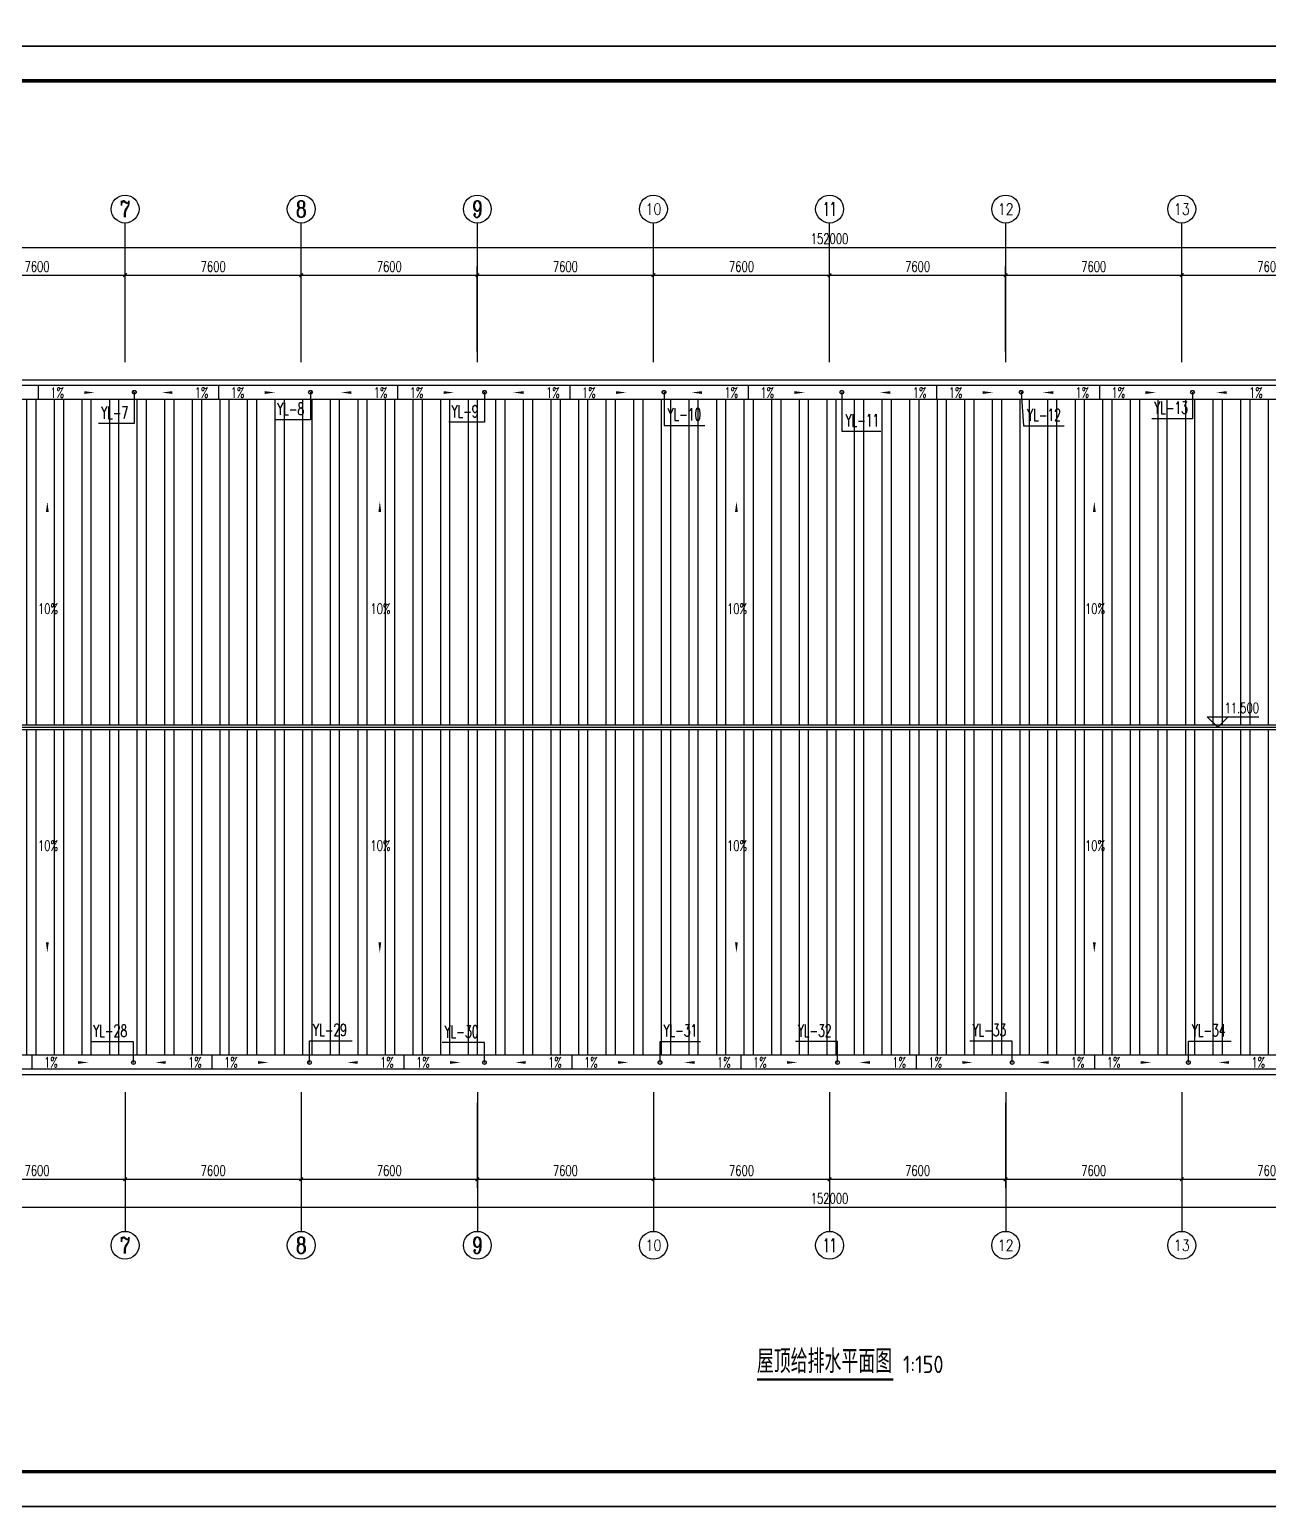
# Model space of a CAD drawing. Extents: x 54907 to 703237, y -798661 to -546661.
# Drawn here: x 346064 to 399530, y -735661 to -671949 of the extents above; entities that cross this region are included whole.
import ezdxf
from ezdxf.enums import TextEntityAlignment as Align

# ---------------------------------------------------------------- set-up
doc = ezdxf.new("R2010")
doc.units = 0
doc.header["$LTSCALE"] = 1000
doc.header["$MEASUREMENT"] = 0
for name, color, linetype in [('AXIS', 3, 'Continuous'), ('AXIS_TEXT', 7, 'Continuous'), ('DIM_ELEV', 3, 'Continuous'), ('DIM_SYMB', 3, 'Continuous'), ('DIM_雨水', 3, 'Continuous'), ('PUB_TITLE', 4, 'Continuous'), ('VPIPE-雨水', 4, 'Continuous')]:
    doc.layers.add(name, color=color, linetype=linetype)
doc.layers.add('yichutu', color=7, linetype='Continuous', true_color=0xffffff, plot=False)
doc.styles.add('_TCH_AXIS', font='COMPLEX', dxfattribs={"bigfont": 'GBCBIG'})
doc.styles.add('_TCH_DIM', font='SIMPLEX', dxfattribs={"bigfont": 'GBCBIG'})
doc.styles.add('_TCH_DIM_T3', font='SIMPLEX', dxfattribs={"width": 0.705882, "bigfont": 'GBCBIG'})
doc.styles.add('_TWT_SERIAL', font='COMPLEX', dxfattribs={"width": 0.8, "height": 3.5, "bigfont": 'HZTXT'})
doc.styles.add('COMPLEX', font='COMPLEX')
doc.styles.get("Standard").update_dxf_attribs({"font": 'gbenor.shx', "bigfont": 'gbcbig.shx'})
doc.dimstyles.new('_TCH_ARCH&&150', dxfattribs={"dimtxt": 446.25, "dimasz": 150, "dimexe": 375, "dimexo": 450, "dimgap": 150, "dimtad": 1, "dimdec": 0, "dimzin": 0, "dimdsep": 46, "dimtxsty": '_TCH_DIM_T3', "dimblk": 'ARCHTICK', "dimcen": 0.09, "dimclrt": 7, "dimazin": 2, "dimtfac": 1, "dimtdec": 0, "dimtix": 1, "dimtmove": 2, "dimatfit": 3, "dimldrblk": 'ARCHTICK', "dimfxl": 0, "dimtolj": 1, "dimtzin": 0, "dimarcsym": 0})
pattern_1 = [(90, (78060.8, -610043.7), (-1190.625, 1e-13), []), (90, (78457.7, -609646.8), (-1190.625, 1e-13), [])]

# ---------------------------------------------------------------- blocks, each defined once
blk = doc.blocks.new('yct-1337-420-200550-63000-150-2010.0')
at = {"layer": 'yichutu', "color": 7, "true_color": 0xffffff}
blk.add_lwpolyline([(0, 0), (0, 63000), (200550, 63000), (200550, 0)], close=True, dxfattribs=at)
blk = doc.blocks.new('_ArchTick')
at = {"color": 0, "linetype": 'ByBlock', "const_width": 0.4}
blk.add_lwpolyline([(-0.5, -0.5), (0.5, 0.5)], dxfattribs=at)
blk = doc.blocks.new('*D105')
at = {"layer": 'AXIS', "color": 0, "lineweight": -2}
for p, q in [((342589, -685845), (342589, -682170)), ((350189, -685845), (350189, -682170)), ((342589, -682545), (350189, -682545))]:
    blk.add_line(p, q, dxfattribs=at)
at = {"layer": 'Defpoints', "color": 0}
for p in [(350189, -682545), (342589, -686295), (350189, -686295)]:
    blk.add_point(p, dxfattribs=at)
at = {"layer": 'AXIS', "color": 0, "lineweight": -2, "xscale": 150, "yscale": 150, "zscale": 150, "rotation": 180}
blk.add_blockref('_ArchTick', (342589, -682545), dxfattribs=at)
at = {"layer": 'AXIS', "color": 0, "lineweight": -2, "xscale": 150, "yscale": 150, "zscale": 150}
blk.add_blockref('_ArchTick', (350189, -682545), dxfattribs=at)
at = {"layer": 'AXIS', "color": 7, "insert": (346389, -682172), "char_height": 446.2, "attachment_point": 5, "style": '_TCH_DIM_T3'}
blk.add_mtext('\\A1;7600', dxfattribs=at)
blk = doc.blocks.new('*D106')
at = {"layer": 'AXIS', "color": 0, "lineweight": -2}
for p, q in [((350189, -685845), (350189, -682170)), ((357789, -685845), (357789, -682170)), ((350189, -682545), (357789, -682545))]:
    blk.add_line(p, q, dxfattribs=at)
at = {"layer": 'Defpoints', "color": 0}
for p in [(357789, -682545), (350189, -686295), (357789, -686295)]:
    blk.add_point(p, dxfattribs=at)
at = {"layer": 'AXIS', "color": 0, "lineweight": -2, "xscale": 150, "yscale": 150, "zscale": 150, "rotation": 180}
blk.add_blockref('_ArchTick', (350189, -682545), dxfattribs=at)
at = {"layer": 'AXIS', "color": 0, "lineweight": -2, "xscale": 150, "yscale": 150, "zscale": 150}
blk.add_blockref('_ArchTick', (357789, -682545), dxfattribs=at)
at = {"layer": 'AXIS', "color": 7, "insert": (353989, -682172), "char_height": 446.2, "attachment_point": 5, "style": '_TCH_DIM_T3'}
blk.add_mtext('\\A1;7600', dxfattribs=at)
blk = doc.blocks.new('*D107')
at = {"layer": 'AXIS', "color": 0, "lineweight": -2}
for p, q in [((357789, -685845), (357789, -682170)), ((365389, -685845), (365389, -682170)), ((357789, -682545), (365389, -682545))]:
    blk.add_line(p, q, dxfattribs=at)
at = {"layer": 'Defpoints', "color": 0}
for p in [(365389, -682545), (357789, -686295), (365389, -686295)]:
    blk.add_point(p, dxfattribs=at)
at = {"layer": 'AXIS', "color": 0, "lineweight": -2, "xscale": 150, "yscale": 150, "zscale": 150, "rotation": 180}
blk.add_blockref('_ArchTick', (357789, -682545), dxfattribs=at)
at = {"layer": 'AXIS', "color": 0, "lineweight": -2, "xscale": 150, "yscale": 150, "zscale": 150}
blk.add_blockref('_ArchTick', (365389, -682545), dxfattribs=at)
at = {"layer": 'AXIS', "color": 7, "insert": (361589, -682172), "char_height": 446.2, "attachment_point": 5, "style": '_TCH_DIM_T3'}
blk.add_mtext('\\A1;7600', dxfattribs=at)
blk = doc.blocks.new('*D108')
at = {"layer": 'AXIS', "color": 0, "lineweight": -2}
for p, q in [((365389, -685845), (365389, -682170)), ((372989, -685845), (372989, -682170)), ((365389, -682545), (372989, -682545))]:
    blk.add_line(p, q, dxfattribs=at)
at = {"layer": 'Defpoints', "color": 0}
for p in [(372989, -682545), (365389, -686295), (372989, -686295)]:
    blk.add_point(p, dxfattribs=at)
at = {"layer": 'AXIS', "color": 0, "lineweight": -2, "xscale": 150, "yscale": 150, "zscale": 150, "rotation": 180}
blk.add_blockref('_ArchTick', (365389, -682545), dxfattribs=at)
at = {"layer": 'AXIS', "color": 0, "lineweight": -2, "xscale": 150, "yscale": 150, "zscale": 150}
blk.add_blockref('_ArchTick', (372989, -682545), dxfattribs=at)
at = {"layer": 'AXIS', "color": 7, "insert": (369189, -682172), "char_height": 446.2, "attachment_point": 5, "style": '_TCH_DIM_T3'}
blk.add_mtext('\\A1;7600', dxfattribs=at)
blk = doc.blocks.new('*D109')
at = {"layer": 'AXIS', "color": 0, "lineweight": -2}
for p, q in [((372989, -685845), (372989, -682170)), ((380589, -685845), (380589, -682170)), ((372989, -682545), (380589, -682545))]:
    blk.add_line(p, q, dxfattribs=at)
at = {"layer": 'Defpoints', "color": 0}
for p in [(380589, -682545), (372989, -686295), (380589, -686295)]:
    blk.add_point(p, dxfattribs=at)
at = {"layer": 'AXIS', "color": 0, "lineweight": -2, "xscale": 150, "yscale": 150, "zscale": 150, "rotation": 180}
blk.add_blockref('_ArchTick', (372989, -682545), dxfattribs=at)
at = {"layer": 'AXIS', "color": 0, "lineweight": -2, "xscale": 150, "yscale": 150, "zscale": 150}
blk.add_blockref('_ArchTick', (380589, -682545), dxfattribs=at)
at = {"layer": 'AXIS', "color": 7, "insert": (376789, -682172), "char_height": 446.2, "attachment_point": 5, "style": '_TCH_DIM_T3'}
blk.add_mtext('\\A1;7600', dxfattribs=at)
blk = doc.blocks.new('*D110')
at = {"layer": 'AXIS', "color": 0, "lineweight": -2}
for p, q in [((380589, -685845), (380589, -682170)), ((388189, -685845), (388189, -682170)), ((380589, -682545), (388189, -682545))]:
    blk.add_line(p, q, dxfattribs=at)
at = {"layer": 'Defpoints', "color": 0}
for p in [(388189, -682545), (380589, -686295), (388189, -686295)]:
    blk.add_point(p, dxfattribs=at)
at = {"layer": 'AXIS', "color": 0, "lineweight": -2, "xscale": 150, "yscale": 150, "zscale": 150, "rotation": 180}
blk.add_blockref('_ArchTick', (380589, -682545), dxfattribs=at)
at = {"layer": 'AXIS', "color": 0, "lineweight": -2, "xscale": 150, "yscale": 150, "zscale": 150}
blk.add_blockref('_ArchTick', (388189, -682545), dxfattribs=at)
at = {"layer": 'AXIS', "color": 7, "insert": (384389, -682172), "char_height": 446.2, "attachment_point": 5, "style": '_TCH_DIM_T3'}
blk.add_mtext('\\A1;7600', dxfattribs=at)
blk = doc.blocks.new('*D111')
at = {"layer": 'AXIS', "color": 0, "lineweight": -2}
for p, q in [((388189, -685845), (388189, -682170)), ((395789, -685845), (395789, -682170)), ((388189, -682545), (395789, -682545))]:
    blk.add_line(p, q, dxfattribs=at)
at = {"layer": 'Defpoints', "color": 0}
for p in [(395789, -682545), (388189, -686295), (395789, -686295)]:
    blk.add_point(p, dxfattribs=at)
at = {"layer": 'AXIS', "color": 0, "lineweight": -2, "xscale": 150, "yscale": 150, "zscale": 150, "rotation": 180}
blk.add_blockref('_ArchTick', (388189, -682545), dxfattribs=at)
at = {"layer": 'AXIS', "color": 0, "lineweight": -2, "xscale": 150, "yscale": 150, "zscale": 150}
blk.add_blockref('_ArchTick', (395789, -682545), dxfattribs=at)
at = {"layer": 'AXIS', "color": 7, "insert": (391989, -682172), "char_height": 446.2, "attachment_point": 5, "style": '_TCH_DIM_T3'}
blk.add_mtext('\\A1;7600', dxfattribs=at)
blk = doc.blocks.new('*D112')
at = {"layer": 'AXIS', "color": 0, "lineweight": -2}
for p, q in [((395789, -685845), (395789, -682170)), ((403389, -685845), (403389, -682170)), ((395789, -682545), (403389, -682545))]:
    blk.add_line(p, q, dxfattribs=at)
at = {"layer": 'Defpoints', "color": 0}
for p in [(403389, -682545), (395789, -686295), (403389, -686295)]:
    blk.add_point(p, dxfattribs=at)
at = {"layer": 'AXIS', "color": 0, "lineweight": -2, "xscale": 150, "yscale": 150, "zscale": 150, "rotation": 180}
blk.add_blockref('_ArchTick', (395789, -682545), dxfattribs=at)
at = {"layer": 'AXIS', "color": 0, "lineweight": -2, "xscale": 150, "yscale": 150, "zscale": 150}
blk.add_blockref('_ArchTick', (403389, -682545), dxfattribs=at)
at = {"layer": 'AXIS', "color": 7, "insert": (399589, -682172), "char_height": 446.2, "attachment_point": 5, "style": '_TCH_DIM_T3'}
blk.add_mtext('\\A1;7600', dxfattribs=at)
blk = doc.blocks.new('*D120')
at = {"layer": 'AXIS', "color": 0, "lineweight": -2}
for p, q in [((304589, -685845), (304589, -680970)), ((456589, -685845), (456589, -680970)), ((304589, -681345), (456589, -681345))]:
    blk.add_line(p, q, dxfattribs=at)
at = {"layer": 'Defpoints', "color": 0}
for p in [(456589, -681345), (304589, -686295), (456589, -686295)]:
    blk.add_point(p, dxfattribs=at)
at = {"layer": 'AXIS', "color": 0, "lineweight": -2, "xscale": 150, "yscale": 150, "zscale": 150, "rotation": 180}
blk.add_blockref('_ArchTick', (304589, -681345), dxfattribs=at)
at = {"layer": 'AXIS', "color": 0, "lineweight": -2, "xscale": 150, "yscale": 150, "zscale": 150}
blk.add_blockref('_ArchTick', (456589, -681345), dxfattribs=at)
at = {"layer": 'AXIS', "color": 7, "insert": (380589, -680972), "char_height": 446.2, "attachment_point": 5, "style": '_TCH_DIM_T3'}
blk.add_mtext('\\A1;152000', dxfattribs=at)
blk = doc.blocks.new('*D126')
at = {"layer": 'AXIS', "color": 0, "lineweight": -2}
for p, q in [((342589, -718245), (342589, -721920)), ((350189, -718245), (350189, -721920)), ((342589, -721545), (350189, -721545))]:
    blk.add_line(p, q, dxfattribs=at)
at = {"layer": 'Defpoints', "color": 0}
for p in [(342589, -717795), (350189, -717795), (350189, -721545)]:
    blk.add_point(p, dxfattribs=at)
at = {"layer": 'AXIS', "color": 0, "lineweight": -2, "xscale": 150, "yscale": 150, "zscale": 150, "rotation": 180}
blk.add_blockref('_ArchTick', (342589, -721545), dxfattribs=at)
at = {"layer": 'AXIS', "color": 0, "lineweight": -2, "xscale": 150, "yscale": 150, "zscale": 150}
blk.add_blockref('_ArchTick', (350189, -721545), dxfattribs=at)
at = {"layer": 'AXIS', "color": 7, "insert": (346389, -721172), "char_height": 446.2, "attachment_point": 5, "style": '_TCH_DIM_T3'}
blk.add_mtext('\\A1;7600', dxfattribs=at)
blk = doc.blocks.new('*D127')
at = {"layer": 'AXIS', "color": 0, "lineweight": -2}
for p, q in [((350189, -718245), (350189, -721920)), ((357789, -718245), (357789, -721920)), ((350189, -721545), (357789, -721545))]:
    blk.add_line(p, q, dxfattribs=at)
at = {"layer": 'Defpoints', "color": 0}
for p in [(350189, -717795), (357789, -717795), (357789, -721545)]:
    blk.add_point(p, dxfattribs=at)
at = {"layer": 'AXIS', "color": 0, "lineweight": -2, "xscale": 150, "yscale": 150, "zscale": 150, "rotation": 180}
blk.add_blockref('_ArchTick', (350189, -721545), dxfattribs=at)
at = {"layer": 'AXIS', "color": 0, "lineweight": -2, "xscale": 150, "yscale": 150, "zscale": 150}
blk.add_blockref('_ArchTick', (357789, -721545), dxfattribs=at)
at = {"layer": 'AXIS', "color": 7, "insert": (353989, -721172), "char_height": 446.2, "attachment_point": 5, "style": '_TCH_DIM_T3'}
blk.add_mtext('\\A1;7600', dxfattribs=at)
blk = doc.blocks.new('*D128')
at = {"layer": 'AXIS', "color": 0, "lineweight": -2}
for p, q in [((357789, -718245), (357789, -721920)), ((365389, -718245), (365389, -721920)), ((357789, -721545), (365389, -721545))]:
    blk.add_line(p, q, dxfattribs=at)
at = {"layer": 'Defpoints', "color": 0}
for p in [(357789, -717795), (365389, -717795), (365389, -721545)]:
    blk.add_point(p, dxfattribs=at)
at = {"layer": 'AXIS', "color": 0, "lineweight": -2, "xscale": 150, "yscale": 150, "zscale": 150, "rotation": 180}
blk.add_blockref('_ArchTick', (357789, -721545), dxfattribs=at)
at = {"layer": 'AXIS', "color": 0, "lineweight": -2, "xscale": 150, "yscale": 150, "zscale": 150}
blk.add_blockref('_ArchTick', (365389, -721545), dxfattribs=at)
at = {"layer": 'AXIS', "color": 7, "insert": (361589, -721172), "char_height": 446.2, "attachment_point": 5, "style": '_TCH_DIM_T3'}
blk.add_mtext('\\A1;7600', dxfattribs=at)
blk = doc.blocks.new('*D129')
at = {"layer": 'AXIS', "color": 0, "lineweight": -2}
for p, q in [((365389, -718245), (365389, -721920)), ((372989, -718245), (372989, -721920)), ((365389, -721545), (372989, -721545))]:
    blk.add_line(p, q, dxfattribs=at)
at = {"layer": 'Defpoints', "color": 0}
for p in [(365389, -717795), (372989, -717795), (372989, -721545)]:
    blk.add_point(p, dxfattribs=at)
at = {"layer": 'AXIS', "color": 0, "lineweight": -2, "xscale": 150, "yscale": 150, "zscale": 150, "rotation": 180}
blk.add_blockref('_ArchTick', (365389, -721545), dxfattribs=at)
at = {"layer": 'AXIS', "color": 0, "lineweight": -2, "xscale": 150, "yscale": 150, "zscale": 150}
blk.add_blockref('_ArchTick', (372989, -721545), dxfattribs=at)
at = {"layer": 'AXIS', "color": 7, "insert": (369189, -721172), "char_height": 446.2, "attachment_point": 5, "style": '_TCH_DIM_T3'}
blk.add_mtext('\\A1;7600', dxfattribs=at)
blk = doc.blocks.new('*D130')
at = {"layer": 'AXIS', "color": 0, "lineweight": -2}
for p, q in [((372989, -718245), (372989, -721920)), ((380589, -718245), (380589, -721920)), ((372989, -721545), (380589, -721545))]:
    blk.add_line(p, q, dxfattribs=at)
at = {"layer": 'Defpoints', "color": 0}
for p in [(372989, -717795), (380589, -717795), (380589, -721545)]:
    blk.add_point(p, dxfattribs=at)
at = {"layer": 'AXIS', "color": 0, "lineweight": -2, "xscale": 150, "yscale": 150, "zscale": 150, "rotation": 180}
blk.add_blockref('_ArchTick', (372989, -721545), dxfattribs=at)
at = {"layer": 'AXIS', "color": 0, "lineweight": -2, "xscale": 150, "yscale": 150, "zscale": 150}
blk.add_blockref('_ArchTick', (380589, -721545), dxfattribs=at)
at = {"layer": 'AXIS', "color": 7, "insert": (376789, -721172), "char_height": 446.2, "attachment_point": 5, "style": '_TCH_DIM_T3'}
blk.add_mtext('\\A1;7600', dxfattribs=at)
blk = doc.blocks.new('*D131')
at = {"layer": 'AXIS', "color": 0, "lineweight": -2}
for p, q in [((380589, -718245), (380589, -721920)), ((388189, -718245), (388189, -721920)), ((380589, -721545), (388189, -721545))]:
    blk.add_line(p, q, dxfattribs=at)
at = {"layer": 'Defpoints', "color": 0}
for p in [(380589, -717795), (388189, -717795), (388189, -721545)]:
    blk.add_point(p, dxfattribs=at)
at = {"layer": 'AXIS', "color": 0, "lineweight": -2, "xscale": 150, "yscale": 150, "zscale": 150, "rotation": 180}
blk.add_blockref('_ArchTick', (380589, -721545), dxfattribs=at)
at = {"layer": 'AXIS', "color": 0, "lineweight": -2, "xscale": 150, "yscale": 150, "zscale": 150}
blk.add_blockref('_ArchTick', (388189, -721545), dxfattribs=at)
at = {"layer": 'AXIS', "color": 7, "insert": (384389, -721172), "char_height": 446.2, "attachment_point": 5, "style": '_TCH_DIM_T3'}
blk.add_mtext('\\A1;7600', dxfattribs=at)
blk = doc.blocks.new('*D132')
at = {"layer": 'AXIS', "color": 0, "lineweight": -2}
for p, q in [((388189, -718245), (388189, -721920)), ((395789, -718245), (395789, -721920)), ((388189, -721545), (395789, -721545))]:
    blk.add_line(p, q, dxfattribs=at)
at = {"layer": 'Defpoints', "color": 0}
for p in [(388189, -717795), (395789, -717795), (395789, -721545)]:
    blk.add_point(p, dxfattribs=at)
at = {"layer": 'AXIS', "color": 0, "lineweight": -2, "xscale": 150, "yscale": 150, "zscale": 150, "rotation": 180}
blk.add_blockref('_ArchTick', (388189, -721545), dxfattribs=at)
at = {"layer": 'AXIS', "color": 0, "lineweight": -2, "xscale": 150, "yscale": 150, "zscale": 150}
blk.add_blockref('_ArchTick', (395789, -721545), dxfattribs=at)
at = {"layer": 'AXIS', "color": 7, "insert": (391989, -721172), "char_height": 446.2, "attachment_point": 5, "style": '_TCH_DIM_T3'}
blk.add_mtext('\\A1;7600', dxfattribs=at)
blk = doc.blocks.new('*D133')
at = {"layer": 'AXIS', "color": 0, "lineweight": -2}
for p, q in [((395789, -718245), (395789, -721920)), ((403389, -718245), (403389, -721920)), ((395789, -721545), (403389, -721545))]:
    blk.add_line(p, q, dxfattribs=at)
at = {"layer": 'Defpoints', "color": 0}
for p in [(395789, -717795), (403389, -717795), (403389, -721545)]:
    blk.add_point(p, dxfattribs=at)
at = {"layer": 'AXIS', "color": 0, "lineweight": -2, "xscale": 150, "yscale": 150, "zscale": 150, "rotation": 180}
blk.add_blockref('_ArchTick', (395789, -721545), dxfattribs=at)
at = {"layer": 'AXIS', "color": 0, "lineweight": -2, "xscale": 150, "yscale": 150, "zscale": 150}
blk.add_blockref('_ArchTick', (403389, -721545), dxfattribs=at)
at = {"layer": 'AXIS', "color": 7, "insert": (399589, -721172), "char_height": 446.2, "attachment_point": 5, "style": '_TCH_DIM_T3'}
blk.add_mtext('\\A1;7600', dxfattribs=at)
blk = doc.blocks.new('*D141')
at = {"layer": 'AXIS', "color": 0, "lineweight": -2}
for p, q in [((304589, -718245), (304589, -723120)), ((456589, -718245), (456589, -723120)), ((304589, -722745), (456589, -722745))]:
    blk.add_line(p, q, dxfattribs=at)
at = {"layer": 'Defpoints', "color": 0}
for p in [(304589, -717795), (456589, -717795), (456589, -722745)]:
    blk.add_point(p, dxfattribs=at)
at = {"layer": 'AXIS', "color": 0, "lineweight": -2, "xscale": 150, "yscale": 150, "zscale": 150, "rotation": 180}
blk.add_blockref('_ArchTick', (304589, -722745), dxfattribs=at)
at = {"layer": 'AXIS', "color": 0, "lineweight": -2, "xscale": 150, "yscale": 150, "zscale": 150}
blk.add_blockref('_ArchTick', (456589, -722745), dxfattribs=at)
at = {"layer": 'AXIS', "color": 7, "insert": (380589, -722372), "char_height": 446.2, "attachment_point": 5, "style": '_TCH_DIM_T3'}
blk.add_mtext('\\A1;152000', dxfattribs=at)
blk = doc.blocks.new('_AXISO')
blk.add_circle((0, 0), 0.5)
at = {"layer": 'AXIS_TEXT', "style": 'COMPLEX', "width": 1.041667}
blk.add_attdef('A', text='', height=0.56, dxfattribs=at).set_placement((-0.25, -0.28), (0.25, -0.28), align=Align.FIT)

msp = doc.modelspace()

# ---------------------------------------------------------------- hatches: boundary and pattern name
h = msp.add_hatch()
h.set_pattern_fill('ANSI32', color=146, scale=250, angle=45, style=0)
h.set_pattern_definition(pattern_1)
h.paths.add_polyline_path([(312189.4, -687894.7), (303519.3, -687894.7), (304039.5, -701944.7), (312189.4, -701944.7)])
h.paths.add_polyline_path([(319789.4, -687894.7), (312189.4, -687894.7), (312189.4, -701944.7), (319789.4, -701944.7)])
h.paths.add_polyline_path([(327389.4, -687894.7), (319789.4, -687894.7), (319789.4, -701944.7), (327389.4, -701944.7)])
h.paths.add_polyline_path([(334989.4, -687894.7), (327389.4, -687894.7), (327389.4, -701944.7), (334989.4, -701944.7)])
h.paths.add_polyline_path([(342589.4, -687894.7), (334989.4, -687894.7), (334989.4, -701944.7), (342589.4, -701944.7)])
h.paths.add_polyline_path([(350189.4, -687894.7), (342589.4, -687894.7), (342589.4, -701944.7), (350189.4, -701944.7)])
h.paths.add_polyline_path([(357789.4, -687894.7), (350189.4, -687894.7), (350189.4, -701944.7), (357789.4, -701944.7)])
h.paths.add_polyline_path([(365389.4, -687894.7), (357789.4, -687894.7), (357789.4, -701944.7), (365389.4, -701944.7)])
h.paths.add_polyline_path([(372989.4, -687894.7), (365389.4, -687894.7), (365389.4, -701944.7), (372989.4, -701944.7)])
h.paths.add_polyline_path([(380589.4, -687894.7), (372989.4, -687894.7), (372989.4, -701944.7), (380589.4, -701944.7)])
h.paths.add_polyline_path([(388189.4, -687894.7), (380589.4, -687894.7), (380589.4, -701944.7), (388189.4, -701944.7)])
h.paths.add_polyline_path([(456589.4, -687894.7), (388189.4, -687894.7), (388189.4, -701944.7), (456589.4, -701944.7)])
h = msp.add_hatch()
h.set_pattern_fill('ANSI32', color=146, scale=250, angle=45, style=0)
h.set_pattern_definition(pattern_1)
h.paths.add_polyline_path([(448989.4, -716194.7), (456589.4, -716194.7), (456589.4, -702144.7), (448989.4, -702144.7)])
h.paths.add_polyline_path([(441389.4, -716194.7), (448989.4, -716194.7), (448989.4, -702144.7), (441389.4, -702144.7)])
h.paths.add_polyline_path([(433789.4, -716194.7), (441389.4, -716194.7), (441389.4, -702144.7), (433789.4, -702144.7)])
h.paths.add_polyline_path([(403389.4, -716194.7), (410989.4, -716194.7), (410989.4, -702144.7), (403389.4, -702144.7)])
h.paths.add_polyline_path([(395789.4, -716194.7), (403389.4, -716194.7), (403389.4, -702144.7), (395789.4, -702144.7)])
h.paths.add_polyline_path([(388189.4, -716194.7), (395789.4, -716194.7), (395789.4, -702144.7), (388189.4, -702144.7)])
h.paths.add_polyline_path([(380589.4, -716194.7), (388189.4, -716194.7), (388189.4, -702144.7), (380589.4, -702144.7)])
h.paths.add_polyline_path([(372989.4, -716194.7), (380589.4, -716194.7), (380589.4, -702144.7), (372989.4, -702144.7)])
h.paths.add_polyline_path([(365389.4, -716194.7), (372989.4, -716194.7), (372989.4, -702144.7), (365389.4, -702144.7)])
h.paths.add_polyline_path([(357789.4, -716194.7), (365389.4, -716194.7), (365389.4, -702144.7), (357789.4, -702144.7)])
h.paths.add_polyline_path([(350189.4, -716194.7), (357789.4, -716194.7), (357789.4, -702144.7), (350189.4, -702144.7)])
h.paths.add_polyline_path([(342589.4, -716194.7), (350189.4, -716194.7), (350189.4, -702144.7), (342589.4, -702144.7)])
h.paths.add_polyline_path([(334989.4, -716194.7), (342589.4, -716194.7), (342589.4, -702144.7), (334989.4, -702144.7)])
h.paths.add_polyline_path([(327389.4, -716194.7), (334989.4, -716194.7), (334989.4, -702144.7), (327389.4, -702144.7)])
h.paths.add_polyline_path([(319789.4, -716194.7), (327389.4, -716194.7), (327389.4, -702144.7), (319789.4, -702144.7)])
h.paths.add_polyline_path([(312189.4, -716194.7), (319789.4, -716194.7), (319789.4, -702144.7), (312189.4, -702144.7)])
h.paths.add_polyline_path([(418469.4, -716194.7), (418469.4, -702144.7), (410989.4, -702144.7), (410989.4, -716194.7)])
h.paths.add_polyline_path([(418709.4, -716194.7), (418709.4, -702184.7), (426189.4, -702184.7), (426189.4, -702144.7), (418589.4, -702144.7), (418589.4, -716194.7)])
h.paths.add_polyline_path([(426189.4, -702184.7), (433669.4, -702184.7), (433669.4, -716194.7), (433789.4, -716194.7), (433789.4, -702144.7), (426189.4, -702144.7)])

# ---------------------------------------------------------------- linework, layer by layer
for p, q in [((303488.2, -687054.7), (456829.4, -687054.7)), ((303488.2, -687294.7), (456589.4, -687294.7)), ((346436.2, -687294.7), (346436.2, -687894.7)), ((354220.8, -687294.7), (354220.8, -687894.7)), ((361943.5, -687294.7), (361943.5, -687894.7)), ((369378.7, -687294.7), (369378.7, -687894.7)), ((377081.2, -687294.7), (377081.2, -687894.7)), ((385209.3, -687294.7), (385209.3, -687894.7)), ((392232.8, -687294.7), (392232.8, -687894.7)), ((303488.2, -687894.7), (456589.4, -687894.7)), ((303803, -702044.7), (418469.4, -702044.7)), ((304043.2, -701944.7), (456589.4, -701944.7)), ((304043.2, -702144.7), (418469.4, -702144.7)), ((418469.4, -716194.7), (304589.4, -716194.7)), ((346169.3, -716194.7), (346169.3, -716794.7)), ((353934.5, -716194.7), (353934.5, -716794.7)), ((362219.6, -716194.7), (362219.6, -716794.7)), ((369467.5, -716194.7), (369467.5, -716794.7)), ((376757.8, -716194.7), (376757.8, -716794.7)), ((384324.1, -716194.7), (384324.1, -716794.7)), ((392029.2, -716194.7), (392029.2, -716794.7)), ((456829.4, -717034.7), (304358.1, -717034.7)), ((418469.4, -716794.7), (304589.4, -716794.7))]:
    msp.add_line(p, q)
at = {"color": 0}
for centre in [(350585.8, -687596), (358185.7, -687596), (365701.5, -687596), (373444.6, -687596), (381117.1, -687596), (388854.4, -687596), (396252.6, -687596), (350548.3, -716510.1), (358149.1, -716510.1), (365695, -716510.1), (373273.5, -716510.1), (380936.3, -716510.1), (388469, -716510.1), (396073.4, -716510.1)]:
    msp.add_circle(centre, 81, dxfattribs=at)
at = {"layer": 'AXIS'}
for p, q in [((350189.4, -686294.7), (350189.4, -680294.7)), ((357789.4, -686294.7), (357789.4, -680294.7)), ((365389.4, -686294.7), (365389.4, -680294.7)), ((372989.4, -686294.7), (372989.4, -680294.7)), ((380589.4, -686294.7), (380589.4, -680294.7)), ((388189.4, -686294.7), (388189.4, -680294.7)), ((395789.4, -686294.7), (395789.4, -680294.7)), ((350189.4, -717794.7), (350189.4, -723794.7)), ((357789.4, -717794.7), (357789.4, -723794.7)), ((365389.4, -717794.7), (365389.4, -723794.7)), ((372989.4, -717794.7), (372989.4, -723794.7)), ((380589.4, -717794.7), (380589.4, -723794.7)), ((388189.4, -717794.7), (388189.4, -723794.7)), ((395789.4, -717794.7), (395789.4, -723794.7))]:
    msp.add_line(p, q, dxfattribs=at)
at = {"layer": 'DIM_ELEV'}
for p, q in [((397339.7, -702044.7), (396889.7, -701594.7)), ((396889.7, -701594.7), (399121.4, -701594.7)), ((397339.7, -702044.7), (397789.7, -701594.7))]:
    msp.add_line(p, q, dxfattribs=at)
at = {"layer": 'DIM_SYMB'}
for points in [[(347624.6, -687608, 0, 0, 0), (348876.6, -687608, 0, 120, 0), (348426.6, -687608, 0, 0, 0)], [(353032.4, -687608, 0, 0, 0), (351780.4, -687608, 0, 120, 0), (352230.4, -687608, 0, 0, 0)], [(355409.2, -687608, 0, 0, 0), (356661.2, -687608, 0, 120, 0), (356211.2, -687608, 0, 0, 0)], [(360755.1, -687608, 0, 0, 0), (359503.1, -687608, 0, 120, 0), (359953.1, -687608, 0, 0, 0)], [(363131.9, -687608, 0, 0, 0), (364383.9, -687608, 0, 120, 0), (363933.9, -687608, 0, 0, 0)], [(368190.3, -687608, 0, 0, 0), (366938.3, -687608, 0, 120, 0), (367388.3, -687608, 0, 0, 0)], [(370567.1, -687608, 0, 0, 0), (371819.1, -687608, 0, 120, 0), (371369.1, -687608, 0, 0, 0)], [(375892.8, -687608, 0, 0, 0), (374640.8, -687608, 0, 120, 0), (375090.8, -687608, 0, 0, 0)], [(378269.6, -687608, 0, 0, 0), (379521.6, -687608, 0, 120, 0), (379071.6, -687608, 0, 0, 0)], [(384020.9, -687608, 0, 0, 0), (382768.9, -687608, 0, 120, 0), (383218.9, -687608, 0, 0, 0)], [(386397.7, -687608, 0, 0, 0), (387649.7, -687608, 0, 120, 0), (387199.7, -687608, 0, 0, 0)], [(391044.4, -687608, 0, 0, 0), (389792.4, -687608, 0, 120, 0), (390242.4, -687608, 0, 0, 0)], [(393421.2, -687608, 0, 0, 0), (394673.2, -687608, 0, 120, 0), (394223.2, -687608, 0, 0, 0)], [(398530, -687608, 0, 0, 0), (397278, -687608, 0, 120, 0), (397728, -687608, 0, 0, 0)], [(346832.3, -696555.1, 0, 0, 0), (346832.3, -692314.1, 0, 120, 0), (346832.3, -692764.1, 0, 0, 0)], [(361181.6, -696555.1, 0, 0, 0), (361181.6, -692314.1, 0, 120, 0), (361181.6, -692764.1, 0, 0, 0)], [(376570.6, -696555.1, 0, 0, 0), (376570.6, -692314.1, 0, 120, 0), (376570.6, -692764.1, 0, 0, 0)], [(392014.9, -696555.1, 0, 0, 0), (392014.9, -692314.1, 0, 120, 0), (392014.9, -692764.1, 0, 0, 0)], [(346832.3, -707534.2, 0, 0, 0), (346832.3, -711775.2, 0, 120, 0), (346832.3, -711325.2, 0, 0, 0)], [(361181.6, -707534.2, 0, 0, 0), (361181.6, -711775.2, 0, 120, 0), (361181.6, -711325.2, 0, 0, 0)], [(376570.6, -707534.2, 0, 0, 0), (376570.6, -711775.2, 0, 120, 0), (376570.6, -711325.2, 0, 0, 0)], [(392014.9, -707534.2, 0, 0, 0), (392014.9, -711775.2, 0, 120, 0), (392014.9, -711325.2, 0, 0, 0)], [(347357.7, -716508, 0, 0, 0), (348609.7, -716508, 0, 120, 0), (348159.7, -716508, 0, 0, 0)], [(352746.1, -716508, 0, 0, 0), (351494.1, -716508, 0, 120, 0), (351944.1, -716508, 0, 0, 0)], [(355122.9, -716508, 0, 0, 0), (356374.9, -716508, 0, 120, 0), (355924.9, -716508, 0, 0, 0)], [(361031.2, -716508, 0, 0, 0), (359779.2, -716508, 0, 120, 0), (360229.2, -716508, 0, 0, 0)], [(363408, -716508, 0, 0, 0), (364660, -716508, 0, 120, 0), (364210, -716508, 0, 0, 0)], [(368279.1, -716508, 0, 0, 0), (367027.1, -716508, 0, 120, 0), (367477.1, -716508, 0, 0, 0)], [(370655.9, -716508, 0, 0, 0), (371907.9, -716508, 0, 120, 0), (371457.9, -716508, 0, 0, 0)], [(375569.4, -716508, 0, 0, 0), (374317.4, -716508, 0, 120, 0), (374767.4, -716508, 0, 0, 0)], [(377946.2, -716508, 0, 0, 0), (379198.2, -716508, 0, 120, 0), (378748.2, -716508, 0, 0, 0)], [(383135.7, -716508, 0, 0, 0), (381883.7, -716508, 0, 120, 0), (382333.7, -716508, 0, 0, 0)], [(385512.5, -716508, 0, 0, 0), (386764.5, -716508, 0, 120, 0), (386314.5, -716508, 0, 0, 0)], [(390840.8, -716508, 0, 0, 0), (389588.8, -716508, 0, 120, 0), (390038.8, -716508, 0, 0, 0)], [(393217.6, -716508, 0, 0, 0), (394469.6, -716508, 0, 120, 0), (394019.6, -716508, 0, 0, 0)], [(398631.4, -716508, 0, 0, 0), (397379.4, -716508, 0, 120, 0), (397829.4, -716508, 0, 0, 0)]]:
    msp.add_lwpolyline(points, format="xyseb", dxfattribs=at)
at = {"layer": 'DIM_SYMB', "const_width": 105}
msp.add_lwpolyline([(377453.2, -730185.4), (383337.7, -730185.4)], dxfattribs=at)
at = {"layer": 'DIM_雨水'}
for p, q in [((350585.8, -687596), (350585.8, -688946.9)), ((358185.7, -687596), (358185.7, -688784.3)), ((365701.5, -687596), (365701.5, -688888.4)), ((373444.6, -687596), (373444.6, -689023.4)), ((381117.1, -687596), (381117.1, -689278.9)), ((388854.4, -687596), (388957.5, -689043.5)), ((396252.6, -687596), (396252.6, -688735.5)), ((350585.8, -688946.9), (349046.5, -688946.9)), ((358185.7, -688784.3), (356646.5, -688784.3)), ((365701.5, -688888.4), (364162.3, -688888.4)), ((373444.6, -689023.4), (375205.7, -689023.4)), ((381117.1, -689278.9), (382803.3, -689278.9)), ((388957.5, -689043.5), (390718.7, -689043.5)), ((396252.6, -688735.5), (394491.4, -688735.5)), ((350548.3, -715613.1), (348711.5, -715613.1)), ((350548.3, -716510.1), (350548.3, -715613.1)), ((358149.1, -716510.1), (358149.1, -715576.2)), ((358149.1, -715576.2), (359986, -715576.2)), ((365695, -715649.5), (363873.3, -715649.5)), ((365695, -716510.1), (365695, -715649.5)), ((373273.5, -716510.1), (373273.5, -715598.4)), ((373273.5, -715598.4), (375019.6, -715598.4)), ((380936.3, -715610.6), (379114.6, -715610.6)), ((380936.3, -716510.1), (380936.3, -715610.6)), ((388469, -715583.4), (386647.3, -715583.4)), ((388469, -716510.1), (388469, -715583.4)), ((396073.4, -716510.1), (396073.4, -715592.8)), ((396073.4, -715592.8), (397925.4, -715592.8))]:
    msp.add_line(p, q, dxfattribs=at)
at = {"layer": 'PUB_TITLE'}
for p, q in [((288365.7, -672661.4), (488915.7, -672661.4)), ((488915.7, -672661.4), (288365.7, -672661.4)), ((288365.7, -735661.4), (488915.7, -735661.4))]:
    msp.add_line(p, q, dxfattribs=at)
at = {"layer": 'PUB_TITLE', "const_width": 150}
msp.add_lwpolyline([(292115.7, -734161.4), (487565.7, -734161.4), (487565.7, -674161.4), (292115.7, -674161.4)], close=True, dxfattribs=at)
at = {"layer": 'VPIPE-雨水'}
for centre in [(350585.8, -687596), (358185.7, -687596), (365701.5, -687596), (373444.6, -687596), (381117.1, -687596), (388854.4, -687596), (396252.6, -687596), (350548.3, -716510.1), (358149.1, -716510.1), (365695, -716510.1), (373273.5, -716510.1), (380936.3, -716510.1), (388469, -716510.1), (396073.4, -716510.1)]:
    msp.add_circle(centre, 75, dxfattribs=at)

# ---------------------------------------------------------------- block references
at = {"layer": 'AXIS'}
ref = msp.add_blockref('_AXISO', (350189.4, -679694.7), dxfattribs=dict(at, xscale=1200, yscale=1200, zscale=1200))
ref.add_attrib('A', '7', dxfattribs={"layer": 'AXIS_TEXT', "height": 698.9, "style": '_TCH_AXIS'}).set_placement((349956.4, -680044.1), (350422.3, -680044.1), align=Align.FIT)
ref = msp.add_blockref('_AXISO', (357789.4, -679694.7), dxfattribs=dict(at, xscale=1200, yscale=1200, zscale=1200))
ref.add_attrib('A', '8', dxfattribs={"layer": 'AXIS_TEXT', "height": 698.9, "style": '_TCH_AXIS'}).set_placement((357556.4, -680044.1), (358022.3, -680044.1), align=Align.FIT)
ref = msp.add_blockref('_AXISO', (365389.4, -679694.7), dxfattribs=dict(at, xscale=1200, yscale=1200, zscale=1200))
ref.add_attrib('A', '9', dxfattribs={"layer": 'AXIS_TEXT', "height": 714.2, "style": '_TCH_AXIS', "width": 0.928571}).set_placement((365168.3, -680051.8), (365610.4, -680051.8), align=Align.FIT)
ref = msp.add_blockref('_AXISO', (372989.4, -679694.7), dxfattribs=dict(at, xscale=1200, yscale=1200, zscale=1200))
ref.add_attrib('A', '10', dxfattribs={"layer": 'AXIS_TEXT', "height": 481.71, "style": '_TCH_AXIS', "width": 1.034483}).set_placement((372645.3, -679935.5), (373333.4, -679935.5), align=Align.FIT)
ref = msp.add_blockref('_AXISO', (380589.4, -679694.7), dxfattribs=dict(at, xscale=1200, yscale=1200, zscale=1200))
ref.add_attrib('A', '11', dxfattribs={"layer": 'AXIS_TEXT', "height": 593.97, "style": '_TCH_AXIS', "width": 0.875}).set_placement((380292.4, -679991.6), (380886.3, -679991.6), align=Align.FIT)
ref = msp.add_blockref('_AXISO', (388189.4, -679694.7), dxfattribs=dict(at, xscale=1200, yscale=1200, zscale=1200))
ref.add_attrib('A', '12', dxfattribs={"layer": 'AXIS_TEXT', "height": 481.71, "style": '_TCH_AXIS', "width": 1.034483}).set_placement((387845.3, -679935.5), (388533.4, -679935.5), align=Align.FIT)
ref = msp.add_blockref('_AXISO', (395789.4, -679694.7), dxfattribs=dict(at, xscale=1200, yscale=1200, zscale=1200))
ref.add_attrib('A', '13', dxfattribs={"layer": 'AXIS_TEXT', "height": 481.71, "style": '_TCH_AXIS', "width": 1.034483}).set_placement((395445.3, -679935.5), (396133.4, -679935.5), align=Align.FIT)
ref = msp.add_blockref('_AXISO', (350189.4, -724394.7), dxfattribs=dict(at, xscale=1200, yscale=1200, zscale=1200))
ref.add_attrib('A', '7', dxfattribs={"layer": 'AXIS_TEXT', "height": 698.9, "style": '_TCH_AXIS'}).set_placement((349956.4, -724744.1), (350422.3, -724744.1), align=Align.FIT)
ref = msp.add_blockref('_AXISO', (357789.4, -724394.7), dxfattribs=dict(at, xscale=1200, yscale=1200, zscale=1200))
ref.add_attrib('A', '8', dxfattribs={"layer": 'AXIS_TEXT', "height": 698.9, "style": '_TCH_AXIS'}).set_placement((357556.4, -724744.1), (358022.3, -724744.1), align=Align.FIT)
ref = msp.add_blockref('_AXISO', (365389.4, -724394.7), dxfattribs=dict(at, xscale=1200, yscale=1200, zscale=1200))
ref.add_attrib('A', '9', dxfattribs={"layer": 'AXIS_TEXT', "height": 714.2, "style": '_TCH_AXIS', "width": 0.928571}).set_placement((365168.3, -724751.8), (365610.4, -724751.8), align=Align.FIT)
ref = msp.add_blockref('_AXISO', (372989.4, -724394.7), dxfattribs=dict(at, xscale=1200, yscale=1200, zscale=1200))
ref.add_attrib('A', '10', dxfattribs={"layer": 'AXIS_TEXT', "height": 481.71, "style": '_TCH_AXIS', "width": 1.034483}).set_placement((372645.3, -724635.5), (373333.4, -724635.5), align=Align.FIT)
ref = msp.add_blockref('_AXISO', (380589.4, -724394.7), dxfattribs=dict(at, xscale=1200, yscale=1200, zscale=1200))
ref.add_attrib('A', '11', dxfattribs={"layer": 'AXIS_TEXT', "height": 593.97, "style": '_TCH_AXIS', "width": 0.875}).set_placement((380292.4, -724691.6), (380886.3, -724691.6), align=Align.FIT)
ref = msp.add_blockref('_AXISO', (388189.4, -724394.7), dxfattribs=dict(at, xscale=1200, yscale=1200, zscale=1200))
ref.add_attrib('A', '12', dxfattribs={"layer": 'AXIS_TEXT', "height": 481.71, "style": '_TCH_AXIS', "width": 1.034483}).set_placement((387845.3, -724635.5), (388533.4, -724635.5), align=Align.FIT)
ref = msp.add_blockref('_AXISO', (395789.4, -724394.7), dxfattribs=dict(at, xscale=1200, yscale=1200, zscale=1200))
ref.add_attrib('A', '13', dxfattribs={"layer": 'AXIS_TEXT', "height": 481.71, "style": '_TCH_AXIS', "width": 1.034483}).set_placement((395445.3, -724635.5), (396133.4, -724635.5), align=Align.FIT)
at = {"layer": 'yichutu'}
for p in [(288365.7, -672661.4), (288365.7, -735661.4)]:
    msp.add_blockref('yct-1337-420-200550-63000-150-2010.0', p, dxfattribs=at)

# ---------------------------------------------------------------- texts
at = {"layer": 'DIM_ELEV', "color": 7, "style": '_TCH_DIM', "width": 0.705882}
msp.add_text('11.500', height=446.25, dxfattribs=at).set_placement((397636.4, -701437.2))
at = {"layer": 'DIM_SYMB', "color": 7, "style": '_TCH_DIM', "width": 0.705882}
for s, p in [('1%%%', (346957.1, -687831.1)), ('1%%%', (353189.9, -687831.1)), ('1%%%', (354741.7, -687831.1)), ('1%%%', (360912.6, -687831.1)), ('1%%%', (362464.4, -687831.1)), ('1%%%', (368347.8, -687831.1)), ('1%%%', (369899.6, -687831.1)), ('1%%%', (376050.3, -687831.1)), ('1%%%', (377602.1, -687831.1)), ('1%%%', (384178.4, -687831.1)), ('1%%%', (385730.2, -687831.1)), ('1%%%', (391201.9, -687831.1)), ('1%%%', (392753.7, -687831.1)), ('1%%%', (398687.5, -687831.1)), ('10%%%', (346427.3, -697158.8)), ('10%%%', (360776.6, -697158.8)), ('10%%%', (376165.6, -697158.8)), ('10%%%', (391609.9, -697158.8)), ('10%%%', (346427.3, -707376.7)), ('10%%%', (360776.6, -707376.7)), ('10%%%', (376165.6, -707376.7)), ('10%%%', (391609.9, -707376.7)), ('1%%%', (346690.2, -716731.1)), ('1%%%', (352903.6, -716731.1)), ('1%%%', (354455.4, -716731.1)), ('1%%%', (361188.7, -716731.1)), ('1%%%', (362740.5, -716731.1)), ('1%%%', (368436.6, -716731.1)), ('1%%%', (369988.4, -716731.1)), ('1%%%', (375726.9, -716731.1)), ('1%%%', (377278.7, -716731.1)), ('1%%%', (383293.2, -716731.1)), ('1%%%', (384845, -716731.1)), ('1%%%', (390998.3, -716731.1)), ('1%%%', (392550.1, -716731.1)), ('1%%%', (398788.9, -716731.1))]:
    msp.add_text(s, height=446.25, dxfattribs=at).set_placement(p)
at = {"layer": 'DIM_SYMB', "color": 7}
for s, height, p in [('屋顶给排水平面图', 1012.77, (377453.2, -729908.4)), ('1:150', 750, (383757.7, -729908.4))]:
    msp.add_text(s, height=height, dxfattribs=at).set_placement(p)
at = {"layer": 'DIM_雨水', "color": 7, "style": '_TWT_SERIAL', "width": 0.64}
for s, p in [('YL-8', (356751.5, -688574.3)), ('YL-13', (394596.4, -688525.5)), ('YL-7', (349151.5, -688736.9)), ('YL-9', (364267.3, -688678.4)), ('YL-10', (373596.7, -688813.4)), ('YL-11', (381274.3, -689068.9)), ('YL-12', (389109.7, -688833.5)), ('YL-29', (358297, -715366.2)), ('YL-33', (386752.3, -715373.4)), ('YL-28', (348816.5, -715403.1)), ('YL-30', (363978.3, -715439.5)), ('YL-31', (373426.6, -715388.4)), ('YL-32', (379219.6, -715400.6)), ('YL-34', (396220.4, -715382.8))]:
    msp.add_text(s, height=525, dxfattribs=at).set_placement(p)

# ---------------------------------------------------------------- dimensions: what is measured, and where the dimension line sits
at = {"layer": 'AXIS'}
for p1, p2, distance, picture, middle in [((304589.4, -686294.7), (456589.4, -686294.7), 4950, '*D120', (380589.4, -680971.5)), ((342589.4, -686294.7), (350189.4, -686294.7), 3750, '*D105', (346389.4, -682171.5)), ((350189.4, -686294.7), (357789.4, -686294.7), 3750, '*D106', (353989.4, -682171.5)), ((357789.4, -686294.7), (365389.4, -686294.7), 3750, '*D107', (361589.4, -682171.5)), ((365389.4, -686294.7), (372989.4, -686294.7), 3750, '*D108', (369189.4, -682171.5)), ((372989.4, -686294.7), (380589.4, -686294.7), 3750, '*D109', (376789.4, -682171.5)), ((380589.4, -686294.7), (388189.4, -686294.7), 3750, '*D110', (384389.4, -682171.5)), ((388189.4, -686294.7), (395789.4, -686294.7), 3750, '*D111', (391989.4, -682171.5)), ((395789.4, -686294.7), (403389.4, -686294.7), 3750, '*D112', (399589.4, -682171.5)), ((304589.4, -717794.7), (456589.4, -717794.7), -4950, '*D141', (380589.4, -722371.5)), ((342589.4, -717794.7), (350189.4, -717794.7), -3750, '*D126', (346389.4, -721171.5)), ((350189.4, -717794.7), (357789.4, -717794.7), -3750, '*D127', (353989.4, -721171.5)), ((357789.4, -717794.7), (365389.4, -717794.7), -3750, '*D128', (361589.4, -721171.5)), ((365389.4, -717794.7), (372989.4, -717794.7), -3750, '*D129', (369189.4, -721171.5)), ((372989.4, -717794.7), (380589.4, -717794.7), -3750, '*D130', (376789.4, -721171.5)), ((380589.4, -717794.7), (388189.4, -717794.7), -3750, '*D131', (384389.4, -721171.5)), ((388189.4, -717794.7), (395789.4, -717794.7), -3750, '*D132', (391989.4, -721171.5)), ((395789.4, -717794.7), (403389.4, -717794.7), -3750, '*D133', (399589.4, -721171.5))]:
    dim = msp.add_aligned_dim(p1=p1, p2=p2, distance=distance, dimstyle='_TCH_ARCH&&150', dxfattribs=at)
    dim.commit()
    dim.dimension.update_dxf_attribs({"geometry": picture, "text_midpoint": middle})

doc.saveas('drawing.dxf')
